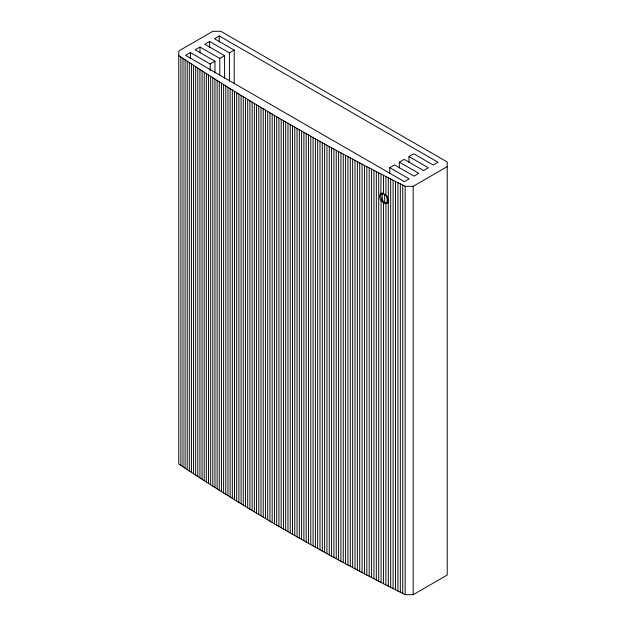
<?xml version="1.0" encoding="UTF-8"?>
<svg xmlns="http://www.w3.org/2000/svg" width="626" height="626" viewBox="0 0 626 626"><rect width="100%" height="100%" fill="white"/><g stroke="black" fill="none" stroke-linecap="round" stroke-linejoin="round"><path stroke-width="0.94" d="M178.77 55.589C243.874 98.908 311.599 138.244 381.101 174.075L380.835 193.802A5.665 3.459 57 0 0 380.835 200.343L383.832 203.239L385.945 203.7L387.079 202.973A5.665 3.459 57 0 0 388.629 202.073M385.89 584.934C314.714 548.454 245.376 508.312 178.77 463.999L178.77 50.964L212.824 31.3L220.845 31.3L447.23 162.001L447.23 575.036L413.176 594.7L405.155 594.7L385.89 584.934L385.945 203.7A5.665 3.459 57 0 0 385.945 195.688L385.89 176.532L381.101 174.075M214.976 72.937L214.976 61.231L210.172 64.001L190.39 52.584L185.578 55.362L404.357 181.665L409.161 178.895L389.74 167.682L389.74 173.535M224.593 78.125L224.593 55.675L219.789 58.453L200.007 47.028L195.195 49.806L214.976 61.231M234.21 83.305L234.21 50.119L229.406 52.897L209.624 41.48L204.812 44.258L224.593 55.675M408.974 162.431L408.974 156.57L413.786 153.8L433.208 165.014L438.012 162.236L219.241 35.925L214.428 38.702L234.21 50.119M389.74 167.682L394.552 164.904L413.974 176.117L418.778 173.339L399.357 162.126L399.357 167.979M399.357 162.126L404.169 159.348L423.591 170.562L428.395 167.791L408.974 156.57M385.89 176.532L405.155 186.298L413.176 186.298L447.23 166.633M385.945 195.688L383.832 193.982L381.101 193.716L382.228 192.98L382.228 199.968L383.863 201.783L386.054 202.91L387.079 202.973L387.079 195.844M413.176 186.298L413.176 594.7M405.155 186.298L405.155 594.7M402.737 185.085L402.737 593.487M400.327 183.864L400.327 592.274M397.909 182.651L397.909 591.054M395.499 181.43L395.499 589.833M393.097 180.21L393.097 588.612M390.687 178.981L390.687 587.391M388.292 177.761L388.292 586.163M384.63 194.044L384.63 202.284L383.495 203.02L383.495 583.706M383.495 175.303L383.495 193.857M381.101 582.477L381.101 200.703L382.228 199.968L381.962 199.608A5.665 3.459 57 0 1 381.962 193.066M378.714 172.839L378.714 581.241M376.328 171.602L376.328 580.012M373.949 170.366L373.949 578.776M371.57 169.13L371.57 577.532M369.191 167.885L369.191 576.296M366.82 166.649L366.82 575.051M364.449 165.397L364.449 573.807M362.078 164.153L362.078 572.563M359.715 162.909L359.715 571.311M357.352 161.657L357.352 570.059M354.997 160.405L354.997 568.807M352.641 159.145L352.641 567.555M350.286 157.893L350.286 566.295M347.939 156.633L347.939 565.035M345.591 155.373L345.591 563.776M343.251 154.113L343.251 562.516M340.912 152.846L340.912 561.256M338.572 151.586L338.572 559.988M336.24 150.318L336.24 558.721M333.908 149.043L333.908 557.453M331.577 147.775L331.577 556.178M329.253 146.5L329.253 554.902M326.936 145.224L326.936 553.627M324.62 143.949L324.62 552.351M322.304 142.665L322.304 551.076M319.988 141.39L319.988 549.792M317.679 140.107L317.679 548.509M315.379 138.815L315.379 547.226M313.07 137.532L313.07 545.935M310.778 136.241L310.778 544.651M308.477 134.95L308.477 543.36M306.184 133.659L306.184 542.069M303.9 132.368L303.9 540.77M301.607 131.069L301.607 539.479M299.33 129.77L299.33 538.18M297.045 128.471L297.045 536.881M294.768 127.172L294.768 535.574M292.498 125.865L292.498 534.275M290.221 124.566L290.221 532.969M287.96 123.259L287.96 531.662M285.691 121.945L285.691 530.355M283.429 120.638L283.429 529.04M281.176 119.323L281.176 527.726M278.922 118.009L278.922 526.411M276.669 116.694L276.669 525.097M274.423 115.372L274.423 523.782M272.177 114.057L272.177 522.46M269.931 112.735L269.931 521.137M267.693 111.405L267.693 519.815M265.463 110.082L265.463 518.485M263.225 108.752L263.225 517.162M261.003 107.429L261.003 515.832M258.773 106.091L258.773 514.502M256.55 104.761L256.55 513.163M254.336 103.431L254.336 511.833M252.121 102.093L252.121 510.495M249.907 100.755L249.907 509.157M247.7 99.409L247.7 507.819M245.494 98.071L245.494 506.473M243.287 96.725L243.287 505.135M241.088 95.379L241.088 503.789M238.897 94.033L238.897 502.435M236.698 92.687L236.698 501.09M234.515 91.333L234.515 499.736M232.324 89.98L232.324 498.39M230.141 88.626L230.141 497.028M229.406 52.897L229.406 81.2M227.966 87.272L227.966 495.675M225.79 85.911L225.79 494.321M223.615 84.549L223.615 492.959M221.447 83.188L221.447 491.598M219.789 58.453L219.789 75.042M219.241 35.925L219.241 41.785M219.28 81.826L219.28 490.236M217.12 80.464L217.12 488.867M214.961 79.095L214.961 487.498M212.801 77.726L212.801 486.128M210.649 76.356L210.649 484.759M210.172 64.001L210.172 70.832M209.624 41.48L209.624 47.333M208.505 74.987L208.505 483.389M206.353 73.61L206.353 482.012M204.217 72.233L204.217 480.643M202.073 70.855L202.073 479.266M200.007 47.028L200.007 52.889M199.937 69.478L199.937 477.881M197.808 68.093L197.808 476.503M195.68 66.716L195.68 475.118M193.551 65.331L193.551 473.733M191.431 63.946L191.431 472.348M190.39 52.584L190.39 58.437M189.31 62.553L189.31 470.963M187.197 61.168L187.197 469.57M185.085 59.775L185.085 468.178M182.98 58.382L182.98 466.785M180.875 56.989L180.875 465.392"/></g></svg>
